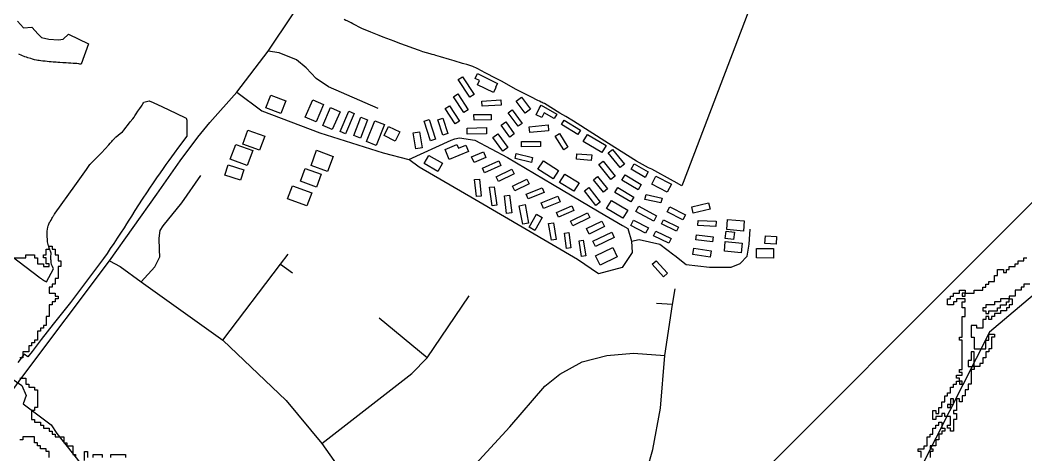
# Model space of a CAD drawing. Header units: metres. Extents: x 553506 to 563855, y 142925 to 150243.
# Drawn here: x 559672 to 560357, y 149090 to 149386 of the extents above; entities that cross this region are included whole.
import ezdxf

# ---------------------------------------------------------------- set-up
doc = ezdxf.new("R2010")
doc.units = ezdxf.units.M
for name, color, linetype in [('C-ANCIENT_WOODLAND', 94, 'Continuous'), ('C-BUILDINGS', 8, 'Continuous'), ('C-FLOOD_ZONE_3', 150, 'Continuous'), ('C-ROADS', 33, 'Continuous'), ('C-WATERWAYS', 5, 'Continuous'), ('E-132KV-UGC-ALT', 8, 'Continuous')]:
    doc.layers.add(name, color=color, linetype=linetype)

msp = doc.modelspace()

# ---------------------------------------------------------------- linework, layer by layer
at = {"layer": 'C-ANCIENT_WOODLAND'}
for points in [[(560170.4661, 149397.3434), (560123.8073, 149275.2183), (560123.0075, 149273.1189), (560117.7059, 149276.0181), (560117.3432, 149276.2081), (560102.4031, 149284.3157), (560100.2017, 149285.2155), (560092.0061, 149289.8142), (560073.0012, 149301.9207), (560049.107, 149317.0164), (560043.8055, 149320.2155), (560039.8066, 149322.5148), (560029.3024, 149329.0229), (560028.5026, 149329.4228), (560027.8018, 149329.7227), (560027.002, 149330.1226), (560025.9054, 149330.6225), (560024.8006, 149331.2223), (560020.002, 149333.6216), (560010.0007, 149338.7202), (560000.0077, 149344.3186), (559996.957, 149345.8681), (559988.4069, 149350.2169), (559986.8074, 149351.1666), (559983.5011, 149352.8661), (559982.5529, 149353.366), (559981.5552, 149353.8658), (559980.5576, 149354.3157), (559978.554, 149355.0155), (559976.5505, 149355.6153), (559974.5057, 149356.2152), (559973.5575, 149356.4651), (559967.9014, 149358.1146), (559964.6034, 149359.0644), (559958.5021, 149360.8638), (559955.4019, 149361.7736), (559954.1569, 149362.1735), (559952.8047, 149362.5733), (559951.502, 149362.9732), (559949.0037, 149363.673), (559946.6044, 149364.3728), (559944.2051, 149365.1226), (559939.7528, 149366.7222), (559935.3005, 149368.3717), (559930.8069, 149370.0712), (559927.0059, 149371.4708), (559919.5524, 149374.37), (559916.7573, 149375.4697), (559911.0517, 149377.769), (559905.0576, 149380.3183), (559898.8078, 149383.4674), (559897.604, 149384.1172), (559896.4085, 149384.717), (559894.9079, 149385.4168), (559894.0504, 149385.7667), (559892.8054, 149386.2666)], [(559670.3733, 149385.1163), (559674.4689, 149380.7057), (559680.1397, 149381.0207), (559684.5503, 149376.295), (559686.7556, 149374.0897), (559691.7963, 149372.8295), (559698.4123, 149372.5145), (559701.5627, 149372.8295), (559705.0282, 149376.295), (559718.8109, 149369.8188), (559713.7557, 149355.8653), (559713.3516, 149355.9652), (559712.758, 149356.0152), (559712.0572, 149356.1152), (559710.8039, 149356.2652), (559708.2067, 149356.4651), (559706.6072, 149356.5651), (559705.1561, 149356.6151), (559703.606, 149356.715), (559702.4022, 149356.765), (559701.2067, 149356.865), (559699.2031, 149357.0149), (559698.5023, 149357.0649), (559697.752, 149357.1149), (559696.6554, 149357.2149), (559695.6083, 149357.3149), (559694.6024, 149357.3648), (559693.2007, 149357.5148), (559691.9557, 149357.6148), (559690.6035, 149357.7147), (559689.1524, 149357.8647), (559687.6023, 149358.0147), (559686.2007, 149358.2146), (559685.203, 149358.3646), (559684.3043, 149358.5145), (559683.4056, 149358.7145), (559682.0039, 149358.9644), (559680.6023, 149359.2643), (559679.3573, 149359.6642), (559677.3537, 149360.264), (559676.4055, 149360.6139), (559675.4079, 149360.9638), (559673.4043, 149361.7736), (559671.2029, 149362.7733)], [(559643.5077, 149242.3178), (559685.0051, 149210.9667), (559686.0028, 149210.2169), (559686.4068, 149209.867), (559686.9015, 149209.5671), (559687.4044, 149209.2172), (559688.0558, 149208.8173), (559688.8061, 149208.3675), (559689.5564, 149208.0176), (559690.1583, 149207.6177), (559694.8085, 149216.4152), (559694.2066, 149218.1647), (559694.0005, 149218.5646), (559693.8026, 149219.0144), (559693.6047, 149219.4143), (559693.3574, 149220.8139), (559693.2007, 149221.4637), (559693.2007, 149222.3235), (559693.1512, 149222.7234), (559693.0523, 149223.2232), (559693.0028, 149223.7731), (559693.0028, 149224.6728), (559693.0523, 149225.0227), (559693.1512, 149225.4226), (559693.2007, 149226.2224), (559693.4068, 149227.2721), (559692.805, 149228.6217), (559692.5081, 149229.4215), (559692.3515, 149229.8713), (559692.0547, 149230.4712), (559691.6506, 149231.7708), (559691.5517, 149232.2706), (559691.2054, 149233.1704), (559691.0075, 149234.0201), (559690.9086, 149234.8199), (559690.8014, 149235.6697), (559690.8014, 149236.5194), (559690.7519, 149236.9693), (559690.6035, 149238.069), (559690.6035, 149241.518), (559690.653, 149242.1678), (559690.9086, 149243.4674), (559691.057, 149244.967), (559691.3044, 149245.8667), (559691.4033, 149246.3166), (559691.9062, 149247.5163), (559692.0547, 149247.9162), (559692.3515, 149248.366), (559692.6071, 149248.7659), (559693.2007, 149249.7656), (559693.8026, 149250.8653), (559694.2066, 149251.4651), (559694.5529, 149252.015), (559694.7508, 149252.3649), (559694.9569, 149252.6648), (559695.1548, 149253.0147), (559695.3527, 149253.2646), (559695.6577, 149253.7645), (559696.0535, 149254.3643), (559709.4023, 149273.019), (559717.3505, 149284.1658), (559719.7581, 149287.4648), (559720.0054, 149287.8647), (559720.2033, 149288.0147), (559721.2009, 149289.2143), (559722.3553, 149290.314), (559723.5013, 149291.3637), (559727.6568, 149295.6225), (559732.6039, 149301.0709), (559733.6015, 149302.1206), (559734.6074, 149303.2203), (559735.2011, 149304.0201), (559735.9514, 149304.7699), (559736.6027, 149305.5697), (559736.9573, 149305.8696), (559737.2046, 149306.1695), (559737.5509, 149306.5194), (559738.9526, 149307.6691), (559740.4037, 149308.7188), (559741.8054, 149309.9184), (559742.9514, 149311.218), (559743.4049, 149311.8679), (559745.9526, 149314.967), (559747.2059, 149316.5665), (559749.0033, 149318.7659), (559749.8031, 149319.9156), (559750.405, 149320.6653), (559751.3037, 149322.1649), (559752.4085, 149323.9144), (559753.604, 149325.6139), (559754.8078, 149327.3734), (559755.3025, 149328.0732), (559755.8055, 149328.823), (559756.2012, 149329.5228), (559756.5063, 149329.9727), (559760.0022, 149330.8724), (559762.7561, 149329.7227), (559769.1542, 149326.9235), (559778.1578, 149322.6148), (559785.3063, 149319.0658), (559785.4052, 149318.6159), (559785.5536, 149318.366), (559785.7515, 149317.6662), (559785.801, 149317.3163), (559785.801, 149315.6668), (559785.7515, 149306.9693), (559780.0542, 149299.2715), (559777.053, 149295.2726), (559775.305, 149292.8733), (559773.5076, 149290.414), (559771.5041, 149287.6148), (559769.5582, 149284.8156), (559767.6042, 149281.9664), (559765.1554, 149278.5174), (559762.7561, 149275.0184), (559760.3567, 149271.4694), (559758.6005, 149268.9701), (559755.3025, 149263.8716), (559752.8043, 149260.0727), (559750.405, 149256.2638), (559747.9562, 149252.4149), (559746.3072, 149249.7656), (559744.6004, 149247.1164), (559742.9514, 149244.4671), (559740.6016, 149240.9182), (559738.2023, 149237.4192), (559735.9019, 149233.8702), (559733.6015, 149230.4212), (559731.3506, 149227.0221), (559729.0008, 149223.5731), (559725.6038, 149218.9644), (559718.0019, 149208.9173), (559706.4011, 149193.6717), (559694.7508, 149178.7659), (559686.5552, 149168.3689), (559680.3054, 149160.2213), (559677.4032, 149156.6723), (559675.0039, 149158.4718), (559670.5021, 149152.7734)]]:
    msp.add_lwpolyline(points, dxfattribs=at)
at = {"layer": 'C-BUILDINGS'}
for points in [[(559978.4936, 149333.396), (559970.5573, 149345.3917), (559973.4272, 149347.2731), (559981.3632, 149335.2885), (559978.4936, 149333.396)], [(559983.7176, 149349.4525), (559997.362, 149342.6877), (559996.0989, 149340.1552), (559996.2902, 149340.0721), (559994.6433, 149336.6262), (559983.661, 149341.8489), (559985.026, 149344.6962), (559982.0727, 149346.1624), (559983.7176, 149349.4525)], [(559839.5724, 149326.2194), (559842.9249, 149334.8271), (559853.1693, 149330.8499), (559849.8169, 149322.2422), (559839.5724, 149326.2194)], [(559873.834, 149316.5792), (559866.4305, 149319.7767), (559871.5301, 149331.533), (559878.9333, 149328.3466), (559873.834, 149316.5792)], [(559977.2955, 149324.744), (559974.362, 149322.883), (559967.4532, 149333.7532), (559970.3871, 149335.6031), (559977.2955, 149324.744)], [(559987.0179, 149327.2062), (559986.7956, 149330.7498), (559999.6867, 149331.5634), (559999.909, 149328.0198), (559987.0179, 149327.2062)], [(560019.7702, 149325.1886), (560016.1408, 149322.5601), (560010.1827, 149330.733), (560013.8121, 149333.3615), (560019.7702, 149325.1886)], [(559884.7793, 149311.4219), (559878.3526, 149314.2268), (559883.6785, 149326.3463), (559890.0982, 149323.5412), (559884.7793, 149311.4219)], [(559893.9149, 149308.4898), (559890.1755, 149310.0651), (559896.0303, 149323.8261), (559899.7698, 149322.2508), (559893.9149, 149308.4898)], [(559971.4782, 149317.1836), (559968.5462, 149315.278), (559961.7061, 149325.7385), (559964.6382, 149327.6441), (559971.4782, 149317.1836)], [(560014.2396, 149315.6113), (560011.4995, 149313.6004), (560004.6992, 149322.7822), (560007.4389, 149324.8042), (560014.2396, 149315.6113)], [(560025.7373, 149325.6973), (560025.7869, 149325.6766), (560027.025, 149327.8856), (560037.6802, 149321.9515), (560035.9722, 149318.8932), (560029.1368, 149322.698), (560027.5175, 149319.4866), (560023.5979, 149321.4569), (560025.7373, 149325.6973)], [(559904.0907, 149305.6013), (559899.4581, 149307.3491), (559904.1724, 149319.8058), (559908.8049, 149318.058), (559904.0907, 149305.6013)], [(559914.6537, 149300.5991), (559908.0688, 149303.3212), (559913.9129, 149317.4269), (559920.4975, 149314.7159), (559914.6537, 149300.5991)], [(559955.0686, 149304.7965), (559951.7464, 149303.7469), (559947.4833, 149317.1927), (559950.8055, 149318.2423), (559955.0686, 149304.7965)], [(559963.4194, 149308.6628), (559960.1184, 149307.6028), (559956.7662, 149318.0607), (559960.0671, 149319.1208), (559963.4194, 149308.6628)], [(559993.1335, 149318.0142), (559981.3902, 149317.8263), (559981.3237, 149321.5306), (559993.0736, 149321.7298), (559993.1335, 149318.0142)], [(560008.7744, 149308.4179), (560005.7655, 149306.2873), (559999.9264, 149314.4529), (560002.935, 149316.5946), (560008.7744, 149308.4179)], [(560053.9859, 149310.9848), (560052.1373, 149307.9555), (560040.8734, 149314.8054), (560042.7154, 149317.8234), (560053.9859, 149310.9848)], [(559823.8481, 149301.4664), (559827.3887, 149310.9926), (559838.7793, 149306.7951), (559835.2387, 149297.2689), (559823.8481, 149301.4664)], [(559927.7573, 149303.5672), (559920.1563, 149307.2704), (559923.2054, 149313.498), (559930.8064, 149309.7948), (559927.7573, 149303.5672)], [(559945.9529, 149299.0143), (559941.6755, 149298.3356), (559939.9433, 149309.0666), (559944.2203, 149309.7564), (559945.9529, 149299.0143)], [(559989.8257, 149312.6912), (559989.935, 149308.5097), (559976.7427, 149308.1653), (559976.6268, 149312.3355), (559989.8257, 149312.6912)], [(560032.1872, 149310.4945), (560019.3714, 149309.2825), (560018.9872, 149313.3107), (560031.803, 149314.5227), (560032.1872, 149310.4945)], [(560045.3612, 149299.3188), (560042.5154, 149297.5606), (560036.694, 149306.9509), (560039.5468, 149308.7093), (560045.3612, 149299.3188)], [(560004.4804, 149299.0796), (560001.0643, 149296.5579), (559994.0818, 149305.9788), (559997.4979, 149308.5005), (560004.4804, 149299.0796)], [(560026.6444, 149299.737), (560013.6735, 149299.6889), (560013.6593, 149303.2834), (560026.6302, 149303.3316), (560026.6444, 149299.737)], [(560071.2984, 149300.4614), (560068.4013, 149295.6408), (560055.7735, 149303.1939), (560058.6706, 149308.0145), (560071.2984, 149300.4614)], [(559815.3639, 149291.1074), (559819.1299, 149301.2528), (559830.6479, 149297.0035), (559826.8819, 149286.8582), (559815.3639, 149291.1074)], [(559870.3261, 149286.9309), (559874.1562, 149297.2564), (559885.4129, 149293.0994), (559881.5827, 149282.7738), (559870.3261, 149286.9309)], [(559964.4433, 149291.0537), (559961.6467, 149297.8115), (559969.7068, 149301.1345), (559970.7494, 149298.6294), (559975.8004, 149300.7234), (559977.5685, 149296.4712), (559964.4433, 149291.0537)], [(559981.4385, 149288.9121), (559979.7514, 149292.8106), (559987.7312, 149296.2425), (559989.418, 149292.355), (559981.4385, 149288.9121)], [(560020.4515, 149288.9816), (560009.3197, 149291.5952), (560010.1347, 149295.0486), (560021.2665, 149292.435), (560020.4515, 149288.9816)], [(560061.2129, 149290.3636), (560051.1218, 149291.2065), (560051.4386, 149294.945), (560061.53, 149294.0909), (560061.2129, 149290.3636)], [(560075.8166, 149297.8977), (560083.775, 149287.8951), (560080.8149, 149285.5434), (560072.8562, 149295.5571), (560075.8166, 149297.8977)], [(559959.8548, 149288.4732), (559956.6945, 149282.8988), (559947.3387, 149288.1834), (559950.4994, 149293.7467), (559959.8548, 149288.4732)], [(559999.6222, 149286.9856), (559988.4984, 149281.9421), (559987.058, 149285.1026), (559998.1887, 149290.1464), (559999.6222, 149286.9856)], [(560038.9762, 149283.5154), (560035.2756, 149277.7905), (560024.948, 149284.4249), (560028.6487, 149290.1498), (560038.9762, 149283.5154)], [(560077.4892, 149279.6743), (560074.4945, 149277.3104), (560066.4402, 149287.477), (560069.4418, 149289.8411), (560077.4892, 149279.6743)], [(560100.0755, 149282.4822), (560097.8916, 149278.7746), (560088.3367, 149284.3867), (560090.5209, 149288.0832), (560100.0755, 149282.4822)], [(559822.3367, 149276.8221), (559811.5439, 149280.2258), (559813.7904, 149287.3187), (559824.5832, 149283.9151), (559822.3367, 149276.8221)], [(559863.1626, 149276.1344), (559866.4383, 149284.9623), (559877.2635, 149280.9698), (559873.9878, 149272.1419), (559863.1626, 149276.1344)], [(560008.6861, 149281.2023), (559998.0287, 149275.9952), (559996.4911, 149279.1304), (560007.1485, 149284.3375), (560008.6861, 149281.2023)], [(559983.0761, 149265.7459), (559981.786, 149277.3143), (559985.018, 149277.671), (559986.3151, 149266.1028), (559983.0761, 149265.7459)], [(560018.9501, 149274.3656), (560009.2644, 149269.6006), (560007.6232, 149272.9218), (560017.3019, 149277.6866), (560018.9501, 149274.3656)], [(560049.3577, 149269.3255), (560039.6922, 149275.3461), (560043.2606, 149281.0557), (560052.9333, 149275.0243), (560049.3577, 149269.3255)], [(560072.3358, 149270.9991), (560069.5741, 149268.7872), (560062.8118, 149277.191), (560065.5736, 149279.4029), (560072.3358, 149270.9991)], [(560095.33, 149273.9533), (560093.136, 149270.3455), (560082.1516, 149276.9704), (560084.3453, 149280.5893), (560095.33, 149273.9533)], [(560105.3129, 149279.7183), (560115.8521, 149274.1481), (560112.9339, 149268.659), (560102.3944, 149274.2404), (560105.3129, 149279.7183)], [(559867.506, 149259.4299), (559854.4183, 149264.2535), (559857.7265, 149273.1603), (559870.8142, 149268.3368), (559867.506, 149259.4299)], [(559992.001, 149272.0454), (559995.07, 149272.4749), (559996.803, 149259.9297), (559993.7336, 149259.5113), (559992.001, 149272.0454)], [(560029.0708, 149268.5373), (560018.1542, 149264.2458), (560016.9322, 149267.3464), (560027.8488, 149271.6379), (560029.0708, 149268.5373)], [(560067.2205, 149262.0024), (560064.3407, 149259.7645), (560056.6315, 149269.6191), (560059.5044, 149271.8568), (560067.2205, 149262.0024)], [(560090.2067, 149265.4349), (560088.2149, 149262.0672), (560077.2354, 149268.5364), (560079.2276, 149271.893), (560090.2067, 149265.4349)], [(560002.0554, 149266.3262), (560005.4875, 149266.7671), (560007.0226, 149254.7389), (560003.5902, 149254.3091), (560002.0554, 149266.3262)], [(560039.9504, 149262.1316), (560028.6361, 149257.5941), (560027.0599, 149261.5183), (560038.3746, 149266.0448), (560039.9504, 149262.1316)], [(560086.0383, 149256.5567), (560082.7175, 149250.9772), (560071.6514, 149257.5327), (560074.9725, 149263.1011), (560086.0383, 149256.5567)], [(560108.6869, 149261.4034), (560097.8329, 149263.8474), (560098.5828, 149267.143), (560109.4368, 149264.699), (560108.6869, 149261.4034)], [(560141.0712, 149261.5676), (560142.1631, 149257.2609), (560130.7346, 149254.3668), (560129.6431, 149258.6623), (560141.0712, 149261.5676)], [(560018.5264, 149247.5958), (560014.5447, 149246.8484), (560012.1728, 149259.485), (560016.1545, 149260.2324), (560018.5264, 149247.5958)], [(560049.3436, 149256.3252), (560038.9597, 149251.761), (560037.5607, 149254.9339), (560047.9446, 149259.4982), (560049.3436, 149256.3252)], [(560060.2822, 149251.3906), (560048.7072, 149245.7986), (560047.1682, 149248.9784), (560058.7436, 149254.5592), (560060.2822, 149251.3906)], [(560103.818, 149248.9862), (560091.6047, 149255.5728), (560093.5676, 149259.1956), (560105.7813, 149252.5979), (560103.818, 149248.9862)], [(560125.3961, 149253.1986), (560123.6431, 149249.7938), (560112.9384, 149255.292), (560114.6984, 149258.6971), (560125.3961, 149253.1986)], [(560022.8039, 149242.665), (560018.9108, 149244.9032), (560023.9833, 149253.7093), (560027.8833, 149251.4713), (560022.8039, 149242.665)], [(560034.1869, 149236.0302), (560032.2057, 149247.3433), (560035.4521, 149247.9119), (560037.4333, 149236.5988), (560034.1869, 149236.0302)], [(560070.2857, 149245.2916), (560059.9177, 149240.2159), (560058.0898, 149243.9208), (560068.4577, 149248.9966), (560070.2857, 149245.2916)], [(560098.2864, 149240.789), (560088.0854, 149246.047), (560089.9974, 149249.735), (560100.1987, 149244.4659), (560098.2864, 149240.789)], [(560120.6001, 149244.9463), (560119.1928, 149242.1088), (560108.9995, 149247.1222), (560110.4064, 149249.9708), (560120.6001, 149244.9463)], [(560146.3021, 149248.9312), (560146.1533, 149245.4095), (560133.8775, 149245.9281), (560134.0333, 149249.45), (560146.3021, 149248.9312)], [(560164.8653, 149242.2424), (560153.5612, 149243.2031), (560154.1502, 149250.0887), (560165.4543, 149249.128), (560164.8653, 149242.2424)], [(560044.4363, 149230.3395), (560042.945, 149240.7329), (560045.9023, 149241.159), (560047.3866, 149230.7653), (560044.4363, 149230.3395)], [(560076.9204, 149237.8411), (560064.1376, 149231.755), (560062.3655, 149235.4617), (560075.1483, 149241.5477), (560076.9204, 149237.8411)], [(560115.6149, 149237.1556), (560114.099, 149233.9919), (560103.7405, 149238.9223), (560105.2564, 149242.086), (560115.6149, 149237.1556)], [(560158.2355, 149236.5373), (560152.5374, 149237.2611), (560153.1665, 149242.1891), (560158.8649, 149241.4542), (560158.2355, 149236.5373)], [(560057.4625, 149225.4811), (560054.6672, 149225.0155), (560052.8861, 149235.5112), (560055.6811, 149235.9879), (560057.4625, 149225.4811)], [(560143.9028, 149234.877), (560132.509, 149236.2468), (560132.9266, 149239.6656), (560144.3203, 149238.2959), (560143.9028, 149234.877)], [(560163.4385, 149227.484), (560151.9714, 149228.5175), (560152.5652, 149235.0248), (560164.0323, 149233.9913), (560163.4385, 149227.484)], [(560187.5168, 149238.486), (560187.1746, 149233.3221), (560179.5894, 149233.82), (560179.9316, 149238.9839), (560187.5168, 149238.486)], [(560078.8832, 149224.6575), (560067.1908, 149219.0173), (560064.1358, 149225.3107), (560075.8282, 149230.9509), (560078.8832, 149224.6575)], [(560142.1511, 149224.4826), (560130.4097, 149226.2422), (560131.0711, 149230.5813), (560142.8059, 149228.8104), (560142.1511, 149224.4826)], [(560185.4015, 149230.3396), (560185.3321, 149223.8264), (560173.7255, 149223.9539), (560173.8018, 149230.4674), (560185.4015, 149230.3396)], [(560110.5319, 149210.9862), (560102.7005, 149219.6015), (560105.4194, 149222.0681), (560113.2578, 149213.4531), (560110.5319, 149210.9862)]]:
    msp.add_lwpolyline(points, close=True, dxfattribs=at)
at = {"layer": 'C-FLOOD_ZONE_3'}
for points in [[(559662, 149224), (559676, 149224), (559676, 149226), (559682, 149226), (559682, 149226), (559682, 149224), (559684, 149224), (559684, 149220), (559688, 149220), (559688, 149218), (559692, 149218), (559692, 149220), (559690, 149220), (559690, 149224), (559688, 149224), (559688, 149226), (559690, 149226), (559690, 149230), (559692, 149230), (559692, 149232), (559694, 149232), (559694, 149230), (559696, 149230), (559696, 149226), (559698, 149226), (559698, 149222), (559700, 149222), (559700, 149218), (559698, 149218), (559698, 149210), (559696, 149210), (559696, 149206), (559694, 149206), (559694, 149204), (559692, 149204), (559692, 149200), (559696, 149200), (559696, 149198), (559698, 149198), (559698, 149196), (559696, 149196), (559696, 149194), (559694, 149194), (559694, 149192), (559692, 149192), (559692, 149184), (559690, 149184), (559690, 149178), (559688, 149178), (559688, 149176), (559686, 149176), (559686, 149174), (559684, 149174), (559684, 149168), (559682, 149168), (559682, 149166), (559680, 149166), (559680, 149164), (559678, 149164), (559678, 149160), (559674, 149160), (559674, 149156), (559672, 149156)], [(560360.0006, 149205.9994), (560356.001, 149205.999), (560356.0006, 149203.9994), (560354.001, 149203.999), (560354.0006, 149201.9994), (560350.001, 149201.999), (560350.0006, 149197.9994), (560346.001, 149197.999), (560346, 149196), (560348.0006, 149196.0006), (560348.001, 149194), (560348.0006, 149191.9994), (560346.001, 149191.999), (560346.0006, 149189.9994), (560344.001, 149189.999), (560344.0006, 149187.9994), (560342, 149187.999), (560340.001, 149187.999), (560340.0006, 149185.9994), (560338.0005, 149185.999), (560336.001, 149185.999), (560336.0006, 149183.9994), (560334.001, 149183.999), (560334.0006, 149181.9994), (560331.9994, 149181.9994), (560331.999, 149183.999), (560330.001, 149183.999), (560330.0006, 149181.9994), (560328.001, 149181.999), (560328.001, 149179.999), (560328.0006, 149175.9994), (560323.9994, 149175.9994), (560323.999, 149177.999), (560322.001, 149177.999), (560320.001, 149177.999), (560320.001, 149175.999), (560320.001, 149172.001), (560320.001, 149170.001), (560322.0006, 149170.0006), (560322.001, 149162.001), (560327.999, 149162.001), (560329.999, 149162.001), (560329.999, 149164.0005), (560329.9994, 149168.0006), (560331.999, 149168.001), (560331.9994, 149172.0006), (560331.9994, 149172.0006), (560336.0006, 149172.0006), (560336.0006, 149169.9994), (560334.001, 149169.999), (560334.0006, 149161.9994), (560332.001, 149161.999), (560332.0006, 149159.9994), (560330.001, 149159.999), (560330.0006, 149155.9994), (560328.001, 149155.999), (560328.001, 149153.999), (560328.0006, 149151.9994), (560326.001, 149151.999), (560326.0006, 149149.9994), (560322, 149150), (560322.0006, 149147.9994), (560320.001, 149147.999), (560320.001, 149143.999), (560320.0006, 149137.9994), (560318.001, 149137.999), (560318.001, 149135.999), (560318.0006, 149133.9994), (560316.001, 149133.999), (560316.0006, 149129.9994), (560314.001, 149129.999), (560314.0006, 149125.9994), (560311.9994, 149125.9994), (560311.999, 149127.999), (560310.001, 149127.999), (560310.001, 149125.999), (560310.001, 149122.001), (560310.0005, 149119.9993), (560308.001, 149119.999), (560308.001, 149118.001), (560310.0006, 149118.0006), (560310.0006, 149113.9994), (560308.001, 149113.999), (560308.001, 149109.999), (560308.0006, 149105.9994), (560305.9994, 149105.9994), (560305.999, 149107.999), (560303.9994, 149107.9994), (560303.9994, 149110.0006), (560305.999, 149110.001), (560305.999, 149114.001), (560305.999, 149115.999), (560304.001, 149115.999), (560301.9994, 149115.9994), (560301.999, 149117.999), (560300.001, 149117.999), (560300.0006, 149115.9994), (560296.001, 149115.999), (560296.0006, 149113.9994), (560293.9994, 149113.9994), (560293.9994, 149120.0006), (560296.0006, 149120.0006), (560296.001, 149118.001), (560297.999, 149118.001), (560297.9994, 149122.0006), (560299.999, 149122.001), (560299.999, 149124.001), (560299.9994, 149126.0006), (560301.999, 149126.001), (560301.9994, 149130.0006), (560303.999, 149130.001), (560303.9994, 149132.0006), (560305.999, 149132.001), (560305.9994, 149136.0006), (560307.999, 149136.001), (560307.9994, 149138.0006), (560309.999, 149138.001), (560309.9994, 149140.0006), (560312, 149140), (560311.999, 149141.999), (560309.9994, 149141.9994), (560309.9994, 149144.0006), (560311.999, 149144.001), (560313.999, 149144.001), (560313.999, 149145.999), (560311.9994, 149145.9994), (560311.9994, 149148.0006), (560313.999, 149148.001), (560313.999, 149167.999), (560311.9994, 149167.9994), (560311.9994, 149170.0006), (560313.999, 149170.001), (560313.9994, 149184.0006), (560315.999, 149184.001), (560315.999, 149189.999), (560313.9994, 149189.9994), (560313.9994, 149194.0006), (560315.999, 149194.001), (560315.999, 149195.999), (560310.001, 149195.999), (560310.0006, 149193.9994), (560308.001, 149193.999), (560308.0006, 149191.9994), (560303.9994, 149191.9994), (560303.9994, 149196.0006), (560305.999, 149196.001), (560305.9994, 149198.0006), (560307.999, 149198.001), (560307.9994, 149200.0006), (560311.999, 149200.001), (560311.9994, 149202.0006), (560316.0006, 149202.0006), (560316, 149200), (560321.999, 149200.001), (560321.9994, 149202.0006), (560327.999, 149202.001), (560327.9994, 149204.0006), (560329.999, 149204.001), (560329.9994, 149206.0006), (560331.999, 149206.001), (560331.9994, 149208.0006), (560335.999, 149208.001), (560335.9994, 149212.0006), (560337.999, 149212.001), (560337.9994, 149216.0006), (560342.0006, 149216.0006), (560342.001, 149214.001), (560343.999, 149214.001), (560343.9994, 149216.0006), (560345.999, 149216.001), (560345.9994, 149218.0006), (560349.999, 149218.001), (560349.9994, 149220.0006), (560351.999, 149220.001), (560351.9994, 149222.0006), (560355.999, 149222.001), (560355.9994, 149224.0006), (560357.999, 149224.001)], [(559672, 149142), (559676, 149142), (559676, 149138), (559678, 149138), (559678, 149136), (559682, 149136), (559682, 149134), (559684, 149134), (559684, 149122), (559682, 149122), (559682, 149120), (559680, 149120), (559680, 149114), (559682, 149114), (559682, 149112), (559686, 149112), (559686, 149110), (559688, 149110), (559688, 149108), (559692, 149108), (559692, 149106), (559694, 149106), (559694, 149104), (559696, 149104), (559696, 149102), (559702, 149102), (559702, 149098), (559704, 149098), (559704, 149096), (559708, 149096), (559708, 149090), (559710, 149090), (559710, 149088)], [(560285.999, 149088.001), (560285.999, 149091.999), (560283.9995, 149091.9993), (560283.9994, 149094.0006), (560286.001, 149094.001), (560287.999, 149094.001), (560287.9994, 149096.0006), (560289.999, 149096.001), (560289.999, 149097.999), (560289.9994, 149102.0006), (560291.999, 149102.001), (560291.9994, 149104.0006), (560293.999, 149104.001), (560293.999, 149105.999), (560293.9994, 149108.0006), (560295.999, 149108.001), (560295.9994, 149110.0006), (560297.999, 149110.001), (560297.9994, 149112.0006), (560300.0006, 149112.0006), (560300.001, 149108.001), (560302.0006, 149108.0006), (560302.0006, 149105.9994), (560300.001, 149105.999), (560300.0006, 149103.9994), (560298.001, 149103.999), (560298.0006, 149099.9994), (560296.001, 149099.999), (560296.0006, 149095.9994), (560292.001, 149095.999), (560292.001, 149094.001), (560294.0006, 149094.0006), (560294.0006, 149091.9994), (560292.001, 149091.999), (560292.0006, 149087.9994)], [(559692, 149088), (559692, 149090), (559692, 149092), (559690, 149092), (559690, 149094), (559686, 149094), (559686, 149096), (559684, 149096), (559684, 149098), (559682, 149098), (559682, 149102), (559674, 149102), (559674, 149100), (559672, 149100)], [(559716, 149086), (559716, 149092), (559718, 149092), (559718, 149088)], [(559722, 149088), (559722, 149090), (559728, 149090), (559728, 149088)], [(559734, 149088), (559734, 149090), (559744, 149090), (559744, 149088)]]:
    msp.add_lwpolyline(points, dxfattribs=at)
for points in [[(560314.001, 149199.999), (560314.001, 149198.001), (560315.999, 149198.001), (560316, 149200), (560314.001, 149199.999)], [(560344.001, 149195.999), (560340.001, 149195.999), (560340.0006, 149193.9994), (560338.001, 149193.999), (560336.001, 149193.999), (560336.0006, 149191.9994), (560332.001, 149191.999), (560330.001, 149191.999), (560330.0006, 149189.9994), (560328.001, 149189.999), (560328.001, 149188.001), (560330.0006, 149188.0006), (560330.001, 149186.001), (560331.999, 149186.001), (560331.9994, 149188.0006), (560335.9995, 149188.001), (560337.999, 149188.001), (560337.9994, 149190.0006), (560339.999, 149190.001), (560339.9994, 149192.0006), (560341.9995, 149192.001), (560343.999, 149192.001), (560343.9995, 149194.0007), (560345.999, 149194.001), (560346, 149196), (560344.001, 149195.999)], [(560321.999, 149154.001), (560321.999, 149155.999), (560321.999, 149159.999), (560320.001, 149159.999), (560320.001, 149155.999), (560320.0007, 149153.9995), (560318.001, 149153.999), (560318.001, 149150.001), (560322, 149150), (560321.999, 149154.001)], [(560312.001, 149138.001), (560313.999, 149138.001), (560313.999, 149139.999), (560312, 149140), (560312.001, 149138.001)], [(560304.001, 149123.999), (560304.001, 149122.001), (560305.999, 149122.001), (560306, 149124), (560304.001, 149123.999)], [(560306.001, 149127.999), (560306, 149124), (560307.999, 149124.001), (560307.999, 149127.999), (560306.001, 149127.999)]]:
    msp.add_lwpolyline(points, close=True, dxfattribs=at)
at = {"layer": 'C-ROADS'}
for points in [[(559819.7392, 149336.91), (559841.0747, 149364.8428), (559857.8101, 149389.4381), (559868.4356, 149406.8869), (559877.1422, 149422.6622), (559907.9254, 149482.265), (559923.4173, 149514.4459), (559934.605, 149544.5673)], [(559916.0833, 149325.6082), (559882.2276, 149340.3917), (559873.7756, 149346.0608), (559867.0233, 149353.4857), (559860.3291, 149358.82), (559848.5732, 149363.5292), (559841.0747, 149364.8428)], [(559801.4033, 149316.116), (559819.7392, 149336.91)], [(559819.7392, 149336.91), (559836.7575, 149324.1395), (559876.4356, 149309.1252), (559919.453, 149295.5175), (559936.8993, 149291.008)], [(559733.0378, 149222.0658), (559765.2239, 149267.4537), (559781.1272, 149290.064), (559793.2645, 149306.1128), (559801.4033, 149316.116)], [(559936.8993, 149291.008), (559965.7372, 149304.0382), (559968.2327, 149305.151), (559971.5618, 149305.7556), (559981.9637, 149304.132), (560004.1524, 149292.3357), (560034.7207, 149274.2896), (560066.7274, 149255.3981), (560082.5209, 149246.0738), (560086.2237, 149243.8854), (560088.6836, 149235.3808), (560089.1065, 149227.6475), (560082.389, 149217.3542), (560066.1215, 149213.1852), (560051.8949, 149222.9145), (559981.9667, 149263.6634), (559944.0525, 149285.7549), (559936.8993, 149291.008)], [(559754.692, 149207.6695), (559763.838, 149217.8821), (559767.2352, 149224.6102), (559767.0851, 149229.4359), (559766.8369, 149237.4084), (559767.5772, 149242.5958), (559769.6163, 149245.7979), (559782.2935, 149261.5741), (559795.2608, 149280.153)], [(560088.6836, 149235.3808), (560093.8507, 149236.4435), (560107.9317, 149233.3989), (560117.5667, 149226.1199), (560118.2753, 149225.5855), (560125.8555, 149219.4221), (560141.8414, 149217.6057), (560156.6012, 149217.6766), (560162.7346, 149220.2498), (560167.435, 149225.071), (560168.8272, 149233.3173), (560169.4109, 149243.5084)], [(559810.3625, 149167.9652), (559849.5572, 149219.6934), (559854.7939, 149226.6012)], [(559659.878, 149124.0944), (559673.4109, 149142.4902), (559733.0378, 149222.0658)], [(559733.0378, 149222.0658), (559740.2027, 149218.0036), (559754.692, 149207.6695), (559810.3625, 149167.9652), (559853.4508, 149126.7456), (559877.6412, 149097.5925), (559921.2659, 149035.8218)], [(559849.5572, 149219.6934), (559857.6447, 149213.8349)], [(560060.959, 149009.3003), (560079.3995, 149047.5949), (560091.8967, 149065.993), (560099.3498, 149079.8263), (560103.2796, 149093.4495), (560108.4219, 149121.5352), (560111.2492, 149157.5065), (560116.473, 149192.1614), (560118.346, 149202.9269)], [(559877.6412, 149097.5925), (559939.0827, 149145.3174), (559949.349, 149155.9102), (559978.14, 149198.0551)], [(560116.473, 149192.1614), (560105.7815, 149192.9744)], [(559949.349, 149155.9102), (559916.7146, 149182.8299)], [(559921.2659, 149035.8218), (559979.6964, 149080.5929), (560005.7126, 149108.8392), (560029.6063, 149136.5519), (560039.7497, 149144.8038), (560055.0932, 149153.2846), (560071.871, 149157.4584), (560089.9911, 149159.1587), (560111.2492, 149157.5065)]]:
    msp.add_lwpolyline(points, dxfattribs=at)
at = {"layer": 'C-WATERWAYS'}
for points in [[(560396.1474, 149749.8489), (560424.7734, 149640.066), (560481.3253, 149596.3562), (560510.5571, 149563.1676), (560530.0133, 149516.5066), (560488.6311, 149305.2104), (560472.7029, 149291.7682), (560423.0929, 149249.8934), (560332.5671, 149173.4846), (560277.7496, 149065.2695), (560251.7633, 148994.4503)], [(559665.9507, 149142.1135), (559673.4086, 149136.9474)], [(559673.4086, 149136.9474), (559676.2067, 149130.1338), (559674.1995, 149124.5509), (559693.2822, 149110.3639), (559697.2139, 149104.4092), (559758.3012, 149027.4426)]]:
    msp.add_lwpolyline(points, dxfattribs=at)
at = {"layer": 'E-132KV-UGC-ALT'}
msp.add_lwpolyline([(559675, 148545), (559675, 148595), (559765, 148665), (559895, 148795), (559905, 148815), (559895, 149005), (559905, 149015), (559995, 149025), (560075, 148965), (560105, 148965), (560125, 148995), (560125, 149025), (560375, 149275)], dxfattribs=at)

doc.saveas('drawing.dxf')
